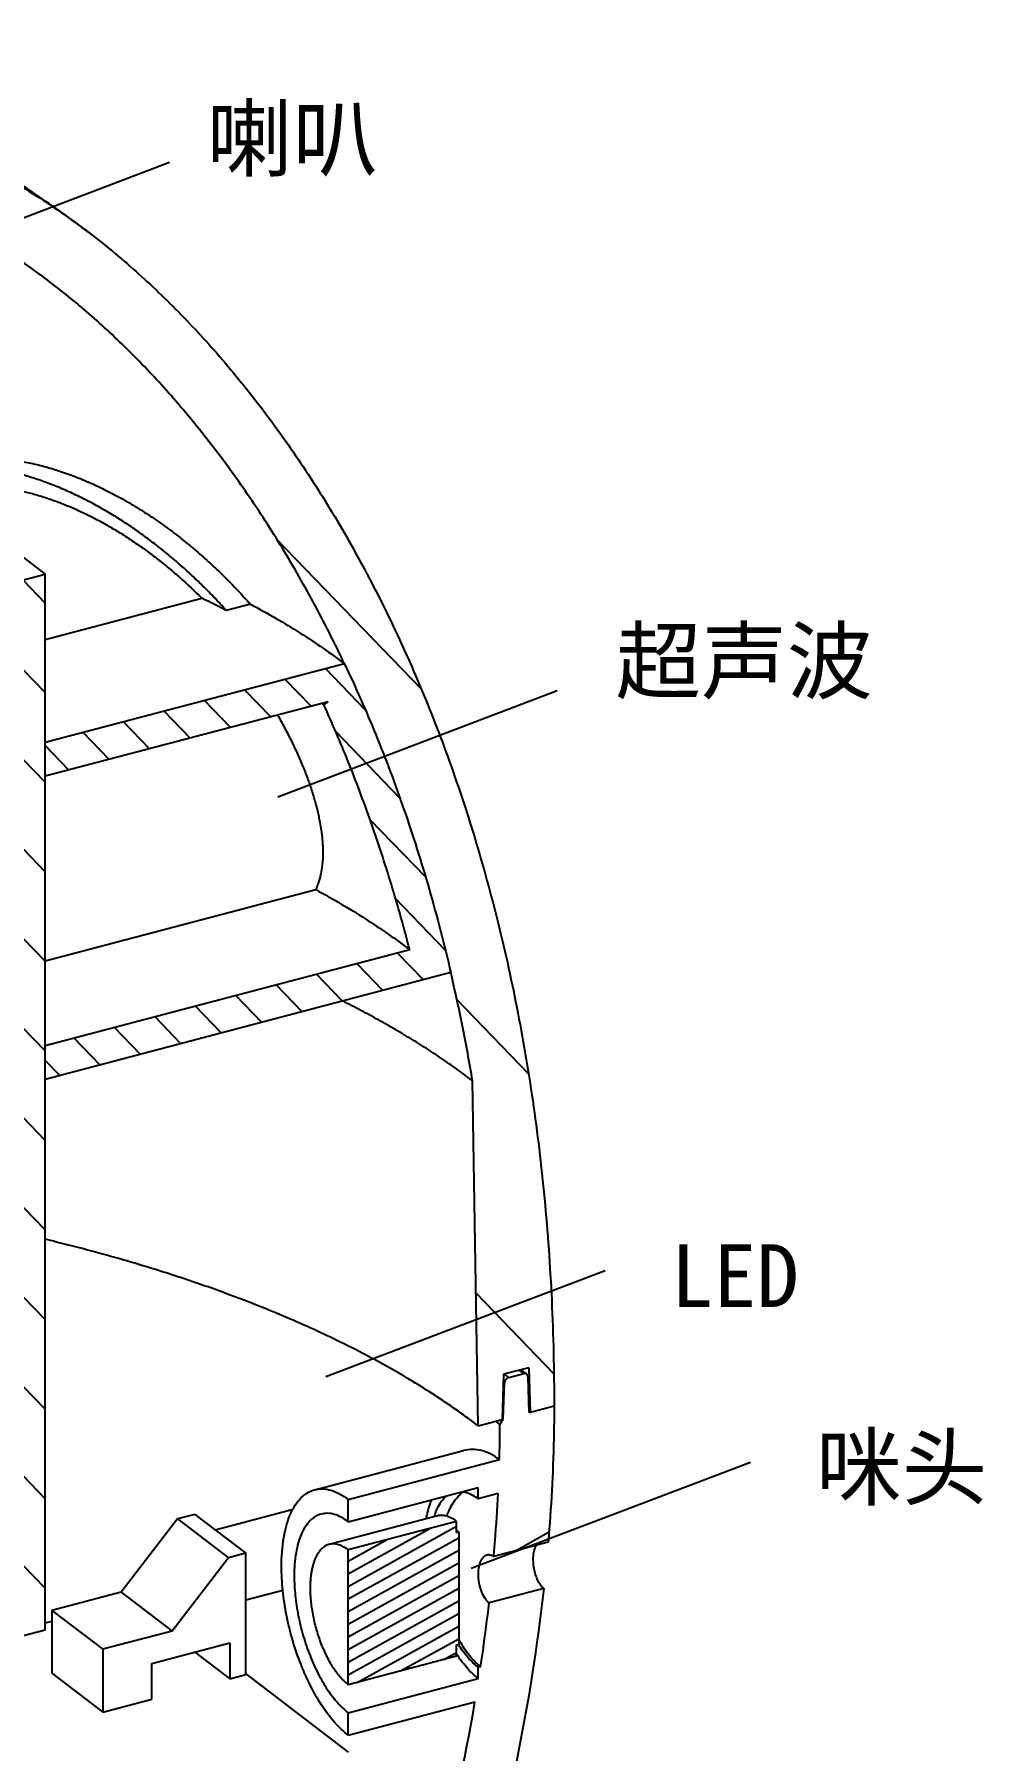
# Model space of a CAD drawing. Header units: millimetres. Extents: x -47 to 308, y 29 to 279.
# Drawn here: x 270.4 to 308.1, y 89.2 to 157.5 of the extents above; entities that cross this region are included whole.
import ezdxf

# ---------------------------------------------------------------- set-up
doc = ezdxf.new("R2010")
doc.units = ezdxf.units.MM
doc.layers.add('图层2', color=3, linetype='Continuous')
doc.styles.get("Standard").update_dxf_attribs({"font": 'arial.ttf'})

msp = doc.modelspace()

# ---------------------------------------------------------------- hatches: boundary and pattern name
at = {"linetype": 'Continuous'}
h = msp.add_hatch(dxfattribs=at)
h.set_pattern_fill('ANSI31', color=2, scale=25.4, angle=269, style=0, pattern_type=2)
h.set_pattern_definition([(314, (250.118, 92.186), (5.4426, 5.2558), [])])
edge = h.paths.add_edge_path()
edge.add_spline(control_points=[(209.159, 81.405), (209.164, 100.622), (218.458, 127.824), (232.021, 143.451), (237.004, 147.428)], knot_values=[0, 0, 0, 0, 0.649834, 1, 1, 1, 1], degree=3, periodic=0)
edge.add_line((237.004, 147.428), (237.003, 144.889))
edge.add_arc((267.025, 109.46), 46.438, 130.27628, 131.72292)
edge.add_line((236.119, 144.12), (236.118, 142.572))
edge.add_line((236.118, 142.572), (234.825, 142.232))
edge.add_line((234.825, 142.924), (234.825, 142.232))
edge.add_spline(control_points=[(234.825, 142.924), (231.297, 139.543), (223.799, 130.185), (215.992, 113.082), (213.081, 100.356), (212.413, 96.053)], knot_values=[0, 0, 0, 0, 0.358744, 0.790314, 1, 1, 1, 1], degree=3, periodic=0)
edge.add_line((212.177, 82.2), (212.413, 96.053))
edge.add_line((211.229, 81.95), (212.177, 82.2))
edge.add_line((211.169, 83.722), (211.229, 81.95))
edge.add_line((211.169, 83.722), (210.168, 83.458))
edge.add_line((210.168, 83.458), (210.108, 81.655))
edge.add_line((209.159, 81.405), (210.108, 81.655))
edge = h.paths.add_edge_path()
edge.add_arc((263.727, 114.098), 42.718, 124.59273, 126.10274)
edge.add_line((239.475, 149.264), (239.474, 146.834))
edge.add_arc((263.761, 113.492), 41.25, 126.06957, 127.66385)
edge.add_line((238.556, 148.613), (238.556, 146.146))
edge = h.paths.add_edge_path()
edge.add_arc((261.521, 117.454), 38.701, 120.38592, 121.97489)
edge.add_line((241.945, 150.839), (241.945, 148.492))
edge.add_arc((261.206, 117.177), 36.765, 121.59406, 123.28975)
edge.add_line((241.027, 150.283), (241.026, 147.909))
edge = h.paths.add_edge_path()
edge.add_arc((259.814, 120.526), 35.186, 115.95329, 117.6283)
edge.add_line((244.416, 152.164), (244.415, 149.876))
edge.add_arc((259.316, 120.425), 33.007, 116.838, 118.63894)
edge.add_line((243.497, 151.7), (243.497, 149.393))
edge = h.paths.add_edge_path()
edge.add_arc((258.556, 123.28), 32.158, 111.27867, 113.04517)
edge.add_line((246.886, 153.245), (246.885, 150.994))
edge.add_arc((257.995, 123.213), 29.92, 111.79695, 113.70365)
edge.add_line((245.968, 152.871), (245.967, 150.609))
edge = h.paths.add_edge_path()
edge.add_arc((257.691, 125.681), 29.605, 106.35162, 108.21267)
edge.add_line((249.356, 154.088), (249.356, 151.853))
edge.add_arc((257.144, 125.521), 27.46, 106.47724, 108.4859)
edge.add_line((248.438, 153.803), (248.438, 151.564))
edge = h.paths.add_edge_path()
edge.add_arc((257.173, 127.633), 27.585, 101.17511, 103.12595)
edge.add_line((251.826, 154.695), (251.826, 152.456))
edge.add_arc((256.63, 127.471), 25.443, 100.88435, 102.99782)
edge.add_line((250.908, 154.497), (250.908, 152.261))
edge = h.paths.add_edge_path()
edge.add_arc((256.922, 129.111), 26.085, 95.77652, 97.80753)
edge.add_line((254.297, 155.064), (254.296, 152.801))
edge.add_arc((256.378, 129.026), 23.866, 95.0033, 97.22016)
edge.add_line((253.379, 154.954), (253.378, 152.703))
edge = h.paths.add_edge_path()
edge.add_arc((256.845, 130.155), 25.038, 90.179, 92.28054)
edge.add_line((256.767, 155.193), (256.766, 152.886))
edge.add_arc((256.319, 130.012), 22.878, 88.88053, 91.17999)
edge.add_line((255.849, 155.173), (255.848, 152.885))
edge = h.paths.add_edge_path()
edge.add_arc((256.858, 130.741), 24.451, 84.4165, 86.57462)
edge.add_line((259.237, 155.077), (259.236, 152.702))
edge.add_arc((256.335, 130.404), 22.485, 82.58666, 84.94013)
edge.add_line((258.319, 155.149), (258.318, 152.802))
edge = h.paths.add_edge_path()
edge.add_arc((256.868, 130.851), 24.341, 78.53364, 80.73065)
edge.add_line((261.707, 154.706), (261.706, 152.239))
edge.add_arc((256.292, 130.181), 22.713, 76.2097, 78.58294)
edge.add_line((260.789, 154.874), (260.788, 152.445))
edge = h.paths.add_edge_path()
edge.add_spline(control_points=[(263.259, 154.338), (268.241, 152.985), (281.798, 144.496), (291.081, 122.183), (291.077, 102.967)], knot_values=[0, 0, 0, 0, 0.350166, 1, 1, 1, 1], degree=3, periodic=0)
edge.add_line((290.128, 102.717), (291.077, 102.967))
edge.add_line((290.068, 104.489), (290.128, 102.717))
edge.add_line((290.068, 104.489), (289.068, 104.226))
edge.add_line((289.068, 104.226), (289.007, 102.422))
edge.add_line((288.059, 102.173), (289.007, 102.422))
edge.add_line((288.059, 102.173), (287.829, 115.904))
edge.add_spline(control_points=[(287.829, 115.904), (287.163, 119.855), (284.257, 131.05), (276.458, 144.046), (268.963, 149.457), (265.436, 150.981)], knot_values=[0, 0, 0, 0, 0.209686, 0.641256, 1, 1, 1, 1], degree=3, periodic=0)
edge.add_line((265.436, 150.981), (265.436, 150.289))
edge.add_line((265.436, 150.289), (264.143, 149.948))
edge.add_line((264.143, 151.497), (264.143, 149.948))
edge.add_arc((256.055, 129.358), 23.57, 69.93043, 72.20402)
edge.add_line((263.259, 154.338), (263.258, 151.8))
h = msp.add_hatch(dxfattribs=at)
h.set_pattern_fill('ANSI31', color=2, scale=25.4, angle=269, style=0, pattern_type=2)
h.set_pattern_definition([(314, (250.118, 92.186), (1.78127, 1.72015), [])])
edge = h.paths.add_edge_path()
edge.add_line((270.812, 94.058), (270.822, 136.066))
edge.add_line((269.95, 93.831), (270.812, 94.058))
edge.add_line((269.95, 93.831), (269.959, 135.839))
edge.add_line((269.959, 135.839), (270.822, 136.066))
h = msp.add_hatch(dxfattribs=at)
h.set_pattern_fill('ANSI31', color=2, scale=25.4, angle=269, style=0, pattern_type=2)
h.set_pattern_definition([(314, (250.1179, 92.1861), (1.04382, 1.008006), [])])
edge = h.paths.add_edge_path()
edge.add_line((270.817, 115.956), (270.817, 117.297))
edge.add_line((285.328, 121.116), (270.817, 117.297))
edge.add_spline(control_points=[(285.328, 121.116), (284.879, 122.856), (283.844, 126.259), (282.595, 129.365), (281.911, 130.868)], knot_values=[0, 0, 0, 0, 0.490827, 1, 1, 1, 1], degree=3, periodic=0)
edge.add_line((281.911, 130.868), (282.079, 130.986))
edge.add_line((282.079, 130.986), (270.82, 128.022))
edge.add_line((270.82, 128.022), (270.82, 129.363))
edge.add_line((282.733, 132.498), (270.82, 129.363))
edge.add_spline(control_points=[(282.733, 132.498), (283.571, 130.732), (285.163, 126.866), (286.422, 122.546), (286.968, 120.207)], knot_values=[0, 0, 0, 0, 0.485537, 1, 1, 1, 1], degree=3, periodic=0)
edge.add_line((286.968, 120.207), (270.817, 115.956))
h = msp.add_hatch(dxfattribs=at)
h.set_pattern_fill('ANSI31', color=2, scale=25.4, angle=344, style=0, pattern_type=2)
h.set_pattern_definition([(29, (250.118, 92.186), (-3.5683, 6.4374), [])])
edge = h.paths.add_edge_path()
edge.add_spline(control_points=[(218.573, 50.617), (216.536, 53.205), (214.876, 56.093), (213.551, 59.137)], knot_values=[0, 0, 0, 0, 1, 1, 1, 1], degree=3, periodic=0)
edge.add_ellipse((213.95, 59.41), major_axis=(0.304, 0.397), ratio=0.770654, start_angle=495.73168, end_angle=516.78851, ccw=False)
edge.add_line((213.519, 59.288), (213.391, 66.995))
edge.add_line((213.391, 66.995), (214.684, 67.335))
edge.add_line((214.753, 63.215), (214.684, 67.335))
edge.add_line((214.753, 63.215), (219.933, 64.579))
edge.add_ellipse((219.933, 62.791), major_axis=(1.214, 1.589), ratio=0.770654, start_angle=314.73168, end_angle=404.73168, ccw=False)
edge.add_line((221.655, 51.134), (221.657, 63.245))
edge.add_ellipse((227.147, 58.881), major_axis=(5.767, 7.55), ratio=0.770654, start_angle=-177.35496, end_angle=-135.26832)
edge.add_line((227.145, 50.39), (231.355, 51.498))
edge.add_line((231.355, 51.498), (231.356, 57.04))
edge.add_line((231.356, 57.04), (232.65, 57.38))
edge.add_line((232.649, 53.179), (232.65, 57.38))
edge.add_line((232.649, 53.179), (232.685, 53.189))
edge.add_line((232.685, 51.848), (232.685, 53.189))
edge.add_line((232.685, 51.848), (240.651, 53.945))
edge.add_line((240.651, 53.945), (240.651, 55.286))
edge.add_line((240.651, 55.286), (246.127, 56.727))
edge.add_line((246.127, 55.386), (246.127, 56.727))
edge.add_line((246.127, 55.386), (254.092, 57.483))
edge.add_line((254.092, 57.483), (254.093, 58.824))
edge.add_line((254.093, 58.824), (259.569, 60.265))
edge.add_line((259.569, 58.924), (259.569, 60.265))
edge.add_line((259.569, 58.924), (273.075, 62.479))
edge.add_ellipse((273.077, 70.97), major_axis=(5.767, 7.55), ratio=0.770654, start_angle=224.73168, end_angle=266.81832, ccw=False)
edge.add_line((278.566, 66.114), (278.568, 78.225))
edge.add_ellipse((280.293, 78.679), major_axis=(1.214, 1.589), ratio=0.770654, start_angle=44.73168, end_angle=134.73168)
edge.add_line((280.293, 80.467), (285.731, 81.898))
edge.add_spline(control_points=[(285.731, 81.898), (285.861, 82.326), (286.79, 85.479), (287.484, 88.589), (287.927, 91.19)], knot_values=[0, 0, 0, 0, 0.135519, 1, 1, 1, 1], degree=3, periodic=0)
edge.add_line((282.882, 89.862), (287.927, 91.19))
edge.add_line((282.882, 89.862), (282.882, 90.756))
edge.add_line((282.882, 90.756), (288.056, 92.117))
edge.add_line((288.056, 92.117), (288.056, 92.564))
edge.add_line((288.152, 92.59), (288.056, 92.564))
edge.add_arc((216.724, 103.358), 72.235, 351.42681, 353.46457)
edge.add_line((290.662, 95.708), (288.489, 95.136))
edge.add_spline(control_points=[(290.662, 95.708), (289.692, 86.925), (286.947, 76.735), (281.647, 67.219)], knot_values=[0, 0, 0, 0, 1, 1, 1, 1], degree=3, periodic=0)
edge.add_ellipse((273.077, 70.97), major_axis=(7.284, 9.536), ratio=0.770654, start_angle=224.73168, end_angle=280.66756, ccw=False)
edge.add_line((227.144, 48.155), (273.074, 60.245))
edge.add_ellipse((227.147, 58.881), major_axis=(7.284, 9.536), ratio=0.770654, start_angle=168.7958, end_angle=224.73168)
edge = h.paths.add_edge_path()
edge.add_arc((270.056, 81.428), 60.897, 180.02189, 188.77296)
edge.add_line((209.159, 81.405), (210.151, 81.666))
edge.add_line((210.151, 81.666), (210.2, 83.115))
edge.add_ellipse((210.372, 83.154), major_axis=(0.121, 0.159), ratio=0.770654, start_angle=404.73168, end_angle=492.73168, ccw=False)
edge.add_line((210.372, 83.333), (210.965, 83.489))
edge.add_ellipse((210.965, 83.311), major_axis=(0.121, 0.159), ratio=0.770654, start_angle=316.73168, end_angle=404.73168, ccw=False)
edge.add_line((211.186, 81.939), (211.138, 83.362))
edge.add_line((211.315, 81.8), (211.186, 81.939))
edge.add_arc((270.056, 82.014), 58.741, 180.20861, 188.19581)
edge.add_line((213.705, 74.111), (211.915, 73.64))
edge.add_line((213.705, 74.111), (214.594, 72.749))
edge.add_line((214.632, 70.45), (214.594, 72.749))
edge.add_line((213.339, 70.109), (214.632, 70.45))
edge.add_line((213.339, 70.109), (213.311, 71.789))
edge.add_ellipse((212.448, 71.546), major_axis=(0.607, 0.795), ratio=0.770654, start_angle=-44.26832, end_angle=44.73168)
edge.add_line((212.449, 72.44), (210.298, 71.874))
edge.add_ellipse((210.298, 72.321), major_axis=(0.304, 0.397), ratio=0.770654, start_angle=143.49551, end_angle=224.73168)
edge = h.paths.add_edge_path()
edge.add_line((290.085, 102.706), (291.077, 102.967))
edge.add_arc((226.203, 103.069), 64.874, 355.11346, 359.91019)
edge.add_line((290.841, 97.543), (288.675, 96.973))
edge.add_arc((223.111, 102.731), 65.816, 354.98034, 357.16457)
edge.add_line((288.847, 99.476), (288.058, 99.268))
edge.add_line((288.058, 99.268), (288.058, 99.715))
edge.add_line((282.884, 98.353), (288.058, 99.715))
edge.add_line((282.884, 98.353), (282.884, 99.247))
edge.add_line((282.884, 99.247), (288.899, 100.83))
edge.add_arc((230.64, 102.427), 58.281, 358.42933, 359.80304)
edge.add_line((288.92, 102.227), (289.05, 102.434))
edge.add_line((289.05, 102.434), (289.099, 103.883))
edge.add_ellipse((289.271, 103.922), major_axis=(0.121, 0.159), ratio=0.770654, start_angle=44.73168, end_angle=132.73168)
edge.add_line((289.271, 104.101), (289.865, 104.257))
edge.add_ellipse((289.864, 104.078), major_axis=(0.121, 0.159), ratio=0.770654, start_angle=-43.26832, end_angle=44.73168)
edge.add_line((290.085, 102.706), (290.037, 104.13))
h = msp.add_hatch(dxfattribs=at)
h.set_pattern_fill('ANSI31', color=2, scale=25.4, angle=344, style=0, pattern_type=2)
h.set_pattern_definition([(29, (250.1179, 92.1861), (-0.212907, 0.3840947), [])])
edge = h.paths.add_edge_path()
edge.add_line((287.194, 93.008), (287.194, 93.455))
edge.add_line((287.194, 93.008), (282.883, 91.873))
edge.add_line((282.883, 91.873), (282.884, 97.236))
edge.add_line((287.195, 98.37), (282.884, 97.236))
edge.add_line((287.195, 97.924), (287.195, 98.37))
edge.add_line((287.195, 97.924), (287.282, 97.946))
edge.add_line((287.282, 97.946), (287.28, 93.477))
edge.add_line((287.194, 93.455), (287.28, 93.477))

# ---------------------------------------------------------------- linework, layer by layer
at = {"color": 7, "linetype": 'Continuous'}
for p, q in [((267.428, 138.658), (270.822, 136.066)), ((269.097, 135.612), (270.822, 136.066)), ((270.812, 94.058), (270.822, 136.066)), ((270.821, 133.464), (277.059, 135.106)), ((278.987, 134.869), (278.03, 134.617)), ((282.733, 132.498), (270.82, 129.363)), ((282.796, 132.366), (282.733, 132.499)), ((282.796, 132.366), (282.733, 132.499)), ((282.079, 130.986), (270.82, 128.022)), ((281.911, 130.868), (282.079, 130.986)), ((270.818, 120.678), (281.588, 123.512)), ((285.328, 121.116), (270.817, 117.297)), ((286.968, 120.207), (270.817, 115.956)), ((286.968, 120.207), (286.943, 120.31)), ((286.967, 120.207), (286.943, 120.31)), ((288.059, 102.173), (287.829, 115.904)), ((289.068, 104.226), (289.007, 102.422)), ((289.05, 102.434), (289.099, 103.883)), ((289.099, 103.883), (289.057, 103.912)), ((289.099, 103.883), (289.059, 103.913)), ((290.068, 104.489), (289.068, 104.226)), ((289.271, 104.101), (289.865, 104.257)), ((290.085, 102.706), (290.037, 104.13)), ((290.068, 104.489), (290.128, 102.717)), ((289.008, 102.463), (289.05, 102.434)), ((289.011, 102.464), (289.05, 102.434)), ((290.083, 102.751), (290.128, 102.717)), ((290.084, 102.751), (290.128, 102.717)), ((290.085, 102.706), (291.077, 102.967)), ((288.059, 102.173), (289.007, 102.422)), ((288.92, 102.227), (289.05, 102.434)), ((281.547, 99.631), (287.474, 101.191)), ((282.884, 99.247), (288.899, 100.83)), ((282.884, 98.353), (288.058, 99.715)), ((288.058, 99.268), (288.058, 99.715)), ((282.884, 98.353), (282.884, 99.247)), ((287.185, 99.283), (287.272, 99.383)), ((288.847, 99.476), (288.058, 99.268)), ((276.086, 98.47), (273.844, 95.556)), ((276.776, 98.652), (276.086, 98.47)), ((276.086, 98.47), (278.112, 96.923)), ((276.776, 98.652), (278.802, 97.105)), ((277.584, 98.035), (280.494, 98.801)), ((286.431, 98.59), (282.12, 97.455)), ((287.195, 98.37), (282.884, 97.236)), ((287.195, 97.924), (287.195, 98.37)), ((287.195, 98.007), (287.282, 97.946)), ((287.195, 97.924), (287.282, 97.946)), ((287.282, 97.946), (287.28, 93.477)), ((278.802, 97.105), (278.112, 96.923)), ((278.8, 92.278), (278.802, 97.105)), ((282.883, 91.873), (282.884, 97.236)), ((290.841, 97.543), (288.675, 96.973)), ((278.112, 96.923), (275.869, 94.009)), ((278.801, 95.253), (280.28, 95.642)), ((290.662, 95.708), (288.489, 95.136)), ((273.844, 95.556), (271.084, 94.83)), ((273.844, 95.556), (275.869, 94.009)), ((271.084, 94.83), (273.11, 93.283)), ((271.084, 94.83), (271.084, 92.327)), ((269.95, 93.831), (270.812, 94.058)), ((275.869, 94.009), (273.11, 93.283)), ((273.11, 93.283), (273.109, 90.78)), ((275.058, 92.723), (278.163, 93.54)), ((276.77, 93.174), (278.162, 92.11)), ((278.163, 93.54), (278.162, 92.11)), ((287.194, 93.008), (282.883, 91.873)), ((287.194, 93.455), (287.28, 93.477)), ((287.194, 93.008), (287.194, 93.455)), ((271.084, 92.327), (273.109, 90.78)), ((275.058, 91.293), (275.058, 92.723)), ((278.162, 92.11), (278.8, 92.278)), ((288.152, 92.59), (288.056, 92.564)), ((288.056, 92.117), (288.056, 92.564)), ((282.882, 90.756), (288.056, 92.117)), ((273.109, 90.78), (275.058, 91.293)), ((282.882, 89.862), (287.927, 91.19)), ((282.882, 89.862), (282.882, 90.756))]:
    msp.add_line(p, q, dxfattribs=at)
at = {"color": 6, "linetype": 'Continuous'}
for p, q in [((270.812, 94.336), (271.084, 94.408)), ((278.8, 92.309), (282.882, 89.192))]:
    msp.add_line(p, q, dxfattribs=at)
at = {"color": 7, "linetype": 'Continuous'}
for centre, radius, start, end in [((268.947, 113.895), 21.358, 52.62624, 52.8684), ((273.254, 83.131), 26.387, 52.62696, 53.10415), ((273.607, 82.972), 26.783, 52.62693, 53.09705), ((273.562, 82.734), 27.058, 52.62742, 53.22834), ((273.052, 81.45), 26.143, 52.62932, 53.09431), ((280.875, 97.35), 1.5, 97.62958, 104.74658), ((280.572, 98.503), 0.307, 104.17691, 104.74652), ((288.958, 97.78), 2.761, 162.083, 163.59691), ((291.59, 95.984), 4.882, 207.99041, 210.23435), ((291.949, 96.19), 5.674, 213.04856, 213.82627)]:
    msp.add_arc(centre, radius, start, end, dxfattribs=at)
for points, knots in [([(272.558, 149.656), (271.869, 150.182), (270.461, 151.196), (268.628, 152.357), (267.117, 153.217), (265.962, 153.826), (264.786, 154.397), (263.59, 154.928), (262.376, 155.417), (261.144, 155.863), (259.895, 156.265), (258.631, 156.62), (257.354, 156.928), (256.066, 157.187), (254.768, 157.396), (253.897, 157.501), (253.461, 157.545)], [0, 0, 0, 0, 0.124183, 0.248621, 0.310942, 0.373326, 0.43577, 0.498273, 0.560831, 0.623443, 0.686105, 0.748812, 0.811561, 0.874345, 0.937161, 1, 1, 1, 1]), ([(263.259, 154.338), (263.663, 154.229), (264.47, 153.987), (265.665, 153.562), (266.849, 153.073), (268.021, 152.52), (269.181, 151.902), (270.326, 151.22), (271.456, 150.472), (272.193, 149.935), (272.558, 149.656)], [0, 0, 0, 0, 0.119993, 0.240958, 0.363127, 0.48673, 0.611995, 0.739149, 0.868411, 1, 1, 1, 1]), ([(271.047, 147.663), (270.598, 148.005), (269.693, 148.657), (268.523, 149.397), (267.578, 149.936), (266.869, 150.311), (266.157, 150.661), (265.677, 150.877), (265.436, 150.981)], [0, 0, 0, 0, 0.258992, 0.511501, 0.635562, 0.758272, 0.879721, 1, 1, 1, 1]), ([(272.558, 149.656), (272.875, 149.414), (273.505, 148.913), (274.431, 148.12), (275.342, 147.278), (276.241, 146.389), (277.124, 145.452), (277.993, 144.466), (278.845, 143.432), (279.68, 142.351), (280.496, 141.222), (281.292, 140.045), (282.067, 138.823), (282.819, 137.553), (283.547, 136.238), (284.493, 134.406), (285.375, 132.5), (286.193, 130.523), (286.985, 128.45), (287.893, 125.747), (288.835, 122.358), (289.628, 118.8), (290.152, 115.722), (290.489, 113.18), (290.774, 110.536), (291.014, 107.128), (291.077, 104.37), (291.077, 102.967)], [0, 0, 0, 0, 0.023058, 0.046515, 0.070396, 0.094725, 0.119527, 0.144822, 0.170622, 0.196931, 0.223756, 0.251103, 0.278978, 0.307387, 0.336336, 0.365832, 0.426486, 0.457664, 0.489419, 0.554685, 0.622362, 0.692529, 0.765275, 0.802647, 0.840701, 0.918903, 1, 1, 1, 1]), ([(282.733, 132.499), (282.342, 133.323), (281.728, 134.535), (280.855, 136.102), (280.186, 137.229), (279.5, 138.317), (278.797, 139.366), (278.078, 140.375), (277.345, 141.345), (276.597, 142.276), (275.837, 143.166), (275.066, 144.016), (274.283, 144.825), (273.49, 145.595), (272.688, 146.324), (271.876, 147.014), (271.324, 147.451), (271.047, 147.663)], [0, 0, 0, 0, 0.141745, 0.210756, 0.278535, 0.345091, 0.410432, 0.474567, 0.537503, 0.599249, 0.659812, 0.719202, 0.777449, 0.834603, 0.890712, 0.945827, 1, 1, 1, 1]), ([(278.03, 134.617), (277.878, 134.786), (277.568, 135.119), (277.09, 135.605), (276.598, 136.074), (276.095, 136.525), (275.581, 136.957), (275.057, 137.369), (274.524, 137.759), (273.983, 138.126), (273.436, 138.469), (272.884, 138.787), (272.327, 139.079), (271.769, 139.344), (271.208, 139.582), (270.648, 139.791), (270.09, 139.97), (269.716, 140.071), (269.529, 140.116)], [0, 0, 0, 0, 0.06647, 0.132841, 0.199, 0.26484, 0.330262, 0.395172, 0.459484, 0.523116, 0.585996, 0.648054, 0.709229, 0.769464, 0.828705, 0.886904, 0.944017, 1, 1, 1, 1]), ([(269.575, 140.601), (269.776, 140.572), (270.181, 140.5), (270.789, 140.354), (271.402, 140.17), (272.019, 139.949), (272.637, 139.693), (273.254, 139.401), (273.869, 139.075), (274.478, 138.717), (275.082, 138.328), (275.677, 137.909), (276.262, 137.462), (276.836, 136.989), (277.398, 136.491), (277.945, 135.971), (278.476, 135.431), (278.818, 135.058), (278.987, 134.869)], [0, 0, 0, 0, 0.054198, 0.109818, 0.166812, 0.225125, 0.2847, 0.345472, 0.407373, 0.470326, 0.534246, 0.599044, 0.664617, 0.730858, 0.797648, 0.86486, 0.932359, 1, 1, 1, 1]), ([(269.529, 139.447), (269.689, 139.417), (270.01, 139.348), (270.492, 139.22), (270.977, 139.067), (271.464, 138.889), (271.951, 138.688), (272.439, 138.463), (272.925, 138.215), (273.408, 137.946), (273.887, 137.656), (274.362, 137.345), (274.832, 137.015), (275.294, 136.667), (275.749, 136.301), (276.347, 135.789), (276.778, 135.385), (277.059, 135.106)], [0, 0, 0, 0, 0.055304, 0.111818, 0.169497, 0.228297, 0.288169, 0.349061, 0.410919, 0.473685, 0.537296, 0.601685, 0.666781, 0.732508, 0.798784, 0.865522, 1, 1, 1, 1]), ([(278.03, 134.617), (277.951, 134.659), (277.629, 134.826), (277.304, 134.987), (277.059, 135.106)], [0, 0, 0, 0, 0.247332, 1, 1, 1, 1]), ([(278.987, 134.869), (279.33, 134.687), (280, 134.316), (280.967, 133.733), (281.876, 133.131), (282.454, 132.711), (282.733, 132.498)], [0, 0, 0, 0, 0.262885, 0.517215, 0.762922, 1, 1, 1, 1]), ([(282.733, 132.498), (283.173, 131.572), (283.799, 130.149), (284.563, 128.203), (285.111, 126.686), (285.627, 125.127), (286.279, 122.973), (286.707, 121.323), (286.968, 120.207)], [0, 0, 0, 0, 0.236283, 0.35779, 0.481567, 0.607643, 0.736052, 1, 1, 1, 1]), ([(280.07, 130.457), (280.166, 130.289), (280.352, 129.954), (280.611, 129.448), (280.85, 128.946), (281.065, 128.448), (281.257, 127.958), (281.424, 127.476), (281.567, 127.004), (281.665, 126.617), (281.729, 126.314), (281.771, 126.093), (281.805, 125.876), (281.832, 125.663), (281.853, 125.454), (281.866, 125.25), (281.872, 125.051), (281.871, 124.857), (281.862, 124.668), (281.841, 124.427), (281.804, 124.194), (281.752, 123.97), (281.706, 123.811), (281.651, 123.658), (281.61, 123.56), (281.588, 123.512)], [0, 0, 0, 0, 0.079146, 0.156752, 0.232635, 0.306616, 0.378518, 0.448175, 0.515429, 0.580137, 0.611501, 0.642184, 0.672176, 0.701469, 0.730057, 0.757935, 0.785105, 0.81157, 0.837339, 0.862423, 0.910604, 0.933769, 0.956359, 0.978419, 1, 1, 1, 1]), ([(285.328, 121.116), (285.103, 121.989), (284.623, 123.7), (283.806, 126.196), (282.909, 128.581), (282.252, 130.119), (281.911, 130.868)], [0, 0, 0, 0, 0.261449, 0.515153, 0.761291, 1, 1, 1, 1]), ([(281.588, 123.512), (281.929, 123.327), (282.595, 122.951), (283.559, 122.36), (284.468, 121.753), (285.048, 121.33), (285.328, 121.116)], [0, 0, 0, 0, 0.262084, 0.516137, 0.76211, 1, 1, 1, 1]), ([(287.829, 115.904), (287.768, 116.27), (287.513, 117.711), (287.215, 119.144), (286.968, 120.207)], [0, 0, 0, 0, 0.254218, 1, 1, 1, 1]), ([(287.829, 115.904), (287.642, 116.046), (287.26, 116.33), (286.67, 116.744), (286.057, 117.152), (285.421, 117.552), (284.763, 117.945), (284.083, 118.331), (283.382, 118.709), (282.905, 118.953), (282.663, 119.074)], [0, 0, 0, 0, 0.116301, 0.235092, 0.356377, 0.480158, 0.606425, 0.735167, 0.866367, 1, 1, 1, 1]), ([(288.059, 102.173), (287.799, 102.371), (287.266, 102.762), (286.433, 103.328), (285.558, 103.881), (284.641, 104.421), (283.683, 104.946), (282.685, 105.455), (281.649, 105.949), (280.576, 106.427), (279.466, 106.888), (278.323, 107.332), (277.146, 107.758), (275.937, 108.165), (274.697, 108.554), (273.428, 108.923), (272.132, 109.273), (271.257, 109.491), (270.816, 109.596)], [0, 0, 0, 0, 0.051746, 0.105008, 0.159785, 0.216074, 0.273862, 0.333131, 0.393859, 0.456017, 0.519572, 0.584487, 0.650721, 0.71823, 0.786964, 0.856874, 0.927905, 1, 1, 1, 1]), ([(289.271, 104.101), (289.225, 104.088), (289.14, 104.027), (289.1, 103.931), (289.099, 103.883)], [0, 0, 0, 0, 0.498344, 1, 1, 1, 1]), ([(289.986, 104.237), (289.97, 104.249), (289.929, 104.266), (289.886, 104.262), (289.865, 104.257)], [0, 0, 0, 0, 0.480008, 1, 1, 1, 1]), ([(290.037, 104.13), (290.036, 104.151), (290.027, 104.192), (290.001, 104.225), (289.986, 104.237)], [0, 0, 0, 0, 0.518859, 1, 1, 1, 1]), ([(291.077, 102.967), (291.076, 102.532), (291.056, 100.721), (290.956, 98.912), (290.841, 97.543)], [0, 0, 0, 0, 0.240555, 1, 1, 1, 1]), ([(288.899, 100.83), (288.902, 100.948), (288.913, 101.413), (288.919, 101.879), (288.92, 102.227)], [0, 0, 0, 0, 0.252954, 1, 1, 1, 1]), ([(288.899, 100.83), (288.788, 100.915), (288.56, 101.061), (288.195, 101.203), (287.827, 101.252), (287.588, 101.221), (287.474, 101.191)], [0, 0, 0, 0, 0.276256, 0.52972, 0.767531, 1, 1, 1, 1]), ([(280.225, 96.585), (280.225, 96.967), (280.262, 97.52), (280.413, 98.209), (280.563, 98.643), (280.753, 99.01), (280.981, 99.304), (281.246, 99.519), (281.446, 99.605), (281.547, 99.631)], [0, 0, 0, 0, 0.32428, 0.467861, 0.597674, 0.713851, 0.817609, 0.911552, 1, 1, 1, 1]), ([(281.547, 99.631), (281.649, 99.658), (281.868, 99.682), (282.207, 99.623), (282.554, 99.476), (282.774, 99.331), (282.884, 99.247)], [0, 0, 0, 0, 0.219356, 0.45269, 0.710967, 1, 1, 1, 1]), ([(286.189, 99.228), (286.165, 99.173), (286.071, 98.929), (286.01, 98.673), (285.976, 98.475)], [0, 0, 0, 0, 0.231358, 1, 1, 1, 1]), ([(286.331, 98.63), (286.357, 98.712), (286.463, 98.994), (286.637, 99.261), (286.807, 99.394)], [0, 0, 0, 0, 0.286634, 1, 1, 1, 1]), ([(286.801, 98.584), (286.826, 98.651), (286.927, 98.898), (287.063, 99.132), (287.185, 99.283)], [0, 0, 0, 0, 0.270031, 1, 1, 1, 1]), ([(287.272, 99.383), (287.287, 99.399), (287.346, 99.46), (287.411, 99.515), (287.461, 99.552)], [0, 0, 0, 0, 0.257555, 1, 1, 1, 1]), ([(287.433, 99.558), (287.485, 99.551), (287.71, 99.497), (287.916, 99.376), (288.058, 99.268)], [0, 0, 0, 0, 0.225527, 1, 1, 1, 1]), ([(288.675, 96.973), (288.694, 97.184), (288.763, 98.018), (288.816, 98.852), (288.847, 99.476)], [0, 0, 0, 0, 0.254106, 1, 1, 1, 1]), ([(280.657, 98.801), (280.643, 98.804), (280.616, 98.809), (280.575, 98.812), (280.535, 98.809), (280.509, 98.805), (280.497, 98.801)], [0, 0, 0, 0, 0.26059, 0.512323, 0.757821, 1, 1, 1, 1]), ([(281.801, 98.664), (281.72, 98.643), (281.558, 98.573), (281.344, 98.4), (281.159, 98.162), (281.005, 97.864), (280.883, 97.512), (280.761, 96.955), (280.731, 96.507), (280.731, 96.198)], [0, 0, 0, 0, 0.088448, 0.182391, 0.286149, 0.402326, 0.532139, 0.67572, 1, 1, 1, 1]), ([(282.884, 98.353), (282.795, 98.421), (282.617, 98.539), (282.336, 98.658), (282.061, 98.705), (281.884, 98.686), (281.801, 98.664)], [0, 0, 0, 0, 0.289033, 0.54731, 0.780644, 1, 1, 1, 1]), ([(287.195, 98.37), (287.163, 98.395), (287.098, 98.441), (286.999, 98.5), (286.915, 98.54), (286.849, 98.565), (286.785, 98.585), (286.706, 98.604), (286.626, 98.611), (286.565, 98.611), (286.519, 98.607), (286.475, 98.601), (286.446, 98.594), (286.431, 98.59)], [0, 0, 0, 0, 0.14868, 0.289046, 0.42156, 0.485101, 0.546962, 0.666116, 0.780294, 0.836005, 0.891047, 0.945638, 1, 1, 1, 1]), ([(282.12, 97.455), (282.105, 97.452), (282.077, 97.443), (282.035, 97.427), (281.995, 97.408), (281.941, 97.379), (281.877, 97.334), (281.817, 97.28), (281.772, 97.231), (281.727, 97.178), (281.674, 97.103), (281.616, 97.005), (281.564, 96.895), (281.518, 96.776), (281.477, 96.648), (281.443, 96.511), (281.414, 96.365), (281.392, 96.212), (281.376, 96.052), (281.366, 95.885), (281.364, 95.772), (281.364, 95.715)], [0, 0, 0, 0, 0.021932, 0.043954, 0.066155, 0.088621, 0.134644, 0.182638, 0.207541, 0.233112, 0.28641, 0.342831, 0.402564, 0.465715, 0.53232, 0.602356, 0.675749, 0.75238, 0.832096, 0.914707, 1, 1, 1, 1]), ([(282.884, 97.236), (282.852, 97.26), (282.787, 97.306), (282.687, 97.365), (282.603, 97.405), (282.537, 97.43), (282.473, 97.451), (282.394, 97.469), (282.315, 97.476), (282.253, 97.476), (282.208, 97.472), (282.163, 97.466), (282.134, 97.459), (282.12, 97.455)], [0, 0, 0, 0, 0.14868, 0.289046, 0.42156, 0.485101, 0.546962, 0.666116, 0.780294, 0.836005, 0.891047, 0.945638, 1, 1, 1, 1]), ([(288.489, 95.136), (288.427, 95.184), (288.313, 95.318), (288.186, 95.569), (288.098, 95.867), (288.058, 96.183), (288.068, 96.487), (288.122, 96.715), (288.193, 96.863), (288.254, 96.948), (288.325, 97.01), (288.38, 97.035), (288.407, 97.042)], [0, 0, 0, 0, 0.109758, 0.242882, 0.391252, 0.543645, 0.688145, 0.814611, 0.869153, 0.917575, 0.960629, 1, 1, 1, 1]), ([(288.407, 97.042), (288.45, 97.054), (288.55, 97.051), (288.635, 97.003), (288.675, 96.973)], [0, 0, 0, 0, 0.466611, 1, 1, 1, 1]), ([(290.353, 97.415), (290.322, 97.357), (290.272, 97.224), (290.221, 96.916), (290.246, 96.499), (290.367, 96.103), (290.521, 95.844), (290.613, 95.745), (290.662, 95.708)], [0, 0, 0, 0, 0.107187, 0.231121, 0.508683, 0.781476, 0.899893, 1, 1, 1, 1]), ([(282.882, 89.862), (282.694, 90.006), (282.325, 90.362), (281.833, 91.012), (281.38, 91.794), (280.983, 92.679), (280.657, 93.635), (280.413, 94.625), (280.262, 95.612), (280.225, 96.267), (280.225, 96.585)], [0, 0, 0, 0, 0.095716, 0.205859, 0.328289, 0.459991, 0.597171, 0.735653, 0.871335, 1, 1, 1, 1]), ([(280.731, 96.198), (280.731, 95.94), (280.761, 95.41), (280.884, 94.611), (281.081, 93.81), (281.345, 93.036), (281.667, 92.32), (282.033, 91.687), (282.431, 91.161), (282.73, 90.872), (282.882, 90.756)], [0, 0, 0, 0, 0.128665, 0.264347, 0.402829, 0.540009, 0.671711, 0.794141, 0.904284, 1, 1, 1, 1]), ([(281.364, 95.715), (281.364, 95.625), (281.369, 95.443), (281.391, 95.167), (281.427, 94.884), (281.478, 94.599), (281.541, 94.313), (281.618, 94.029), (281.706, 93.751), (281.806, 93.48), (281.916, 93.219), (282.035, 92.971), (282.163, 92.739), (282.276, 92.557), (282.37, 92.421), (282.44, 92.326), (282.512, 92.236), (282.585, 92.151), (282.658, 92.073), (282.732, 92), (282.807, 91.933), (282.857, 91.892), (282.883, 91.873)], [0, 0, 0, 0, 0.063242, 0.128687, 0.195866, 0.264286, 0.333428, 0.402766, 0.471769, 0.539912, 0.606682, 0.671591, 0.734181, 0.794036, 0.822825, 0.8508, 0.877926, 0.904172, 0.929516, 0.953941, 0.977436, 1, 1, 1, 1]), ([(290.662, 95.708), (290.41, 93.421), (289.664, 88.712), (287.859, 81.585), (285.247, 74.308), (282.951, 69.559), (281.647, 67.219)], [0, 0, 0, 0, 0.229596, 0.474983, 0.732657, 1, 1, 1, 1]), ([(288.152, 92.59), (288.184, 92.804), (288.308, 93.651), (288.417, 94.501), (288.489, 95.136)], [0, 0, 0, 0, 0.253103, 1, 1, 1, 1]), ([(288.056, 92.117), (287.904, 92.234), (287.606, 92.521), (287.358, 92.849), (287.235, 93.032)], [0, 0, 0, 0, 0.465161, 1, 1, 1, 1]), ([(288.056, 92.564), (287.909, 92.677), (287.621, 92.96), (287.385, 93.286), (287.269, 93.467)], [0, 0, 0, 0, 0.462724, 1, 1, 1, 1]), ([(288.152, 92.59), (288.002, 92.704), (287.712, 92.997), (287.482, 93.336), (287.372, 93.525)], [0, 0, 0, 0, 0.463268, 1, 1, 1, 1]), ([(285.731, 81.898), (285.969, 82.681), (286.846, 85.742), (287.53, 88.858), (287.927, 91.19)], [0, 0, 0, 0, 0.257135, 1, 1, 1, 1])]:
    msp.add_open_spline(points, degree=3, knots=knots, dxfattribs=at)
at = {"layer": '图层2', "linetype": 'ByBlock', "lineweight": -2}
for p, q in [((264.652, 148.233), (275.771, 152.455)), ((280.083, 127.207), (291.202, 131.429)), ((281.989, 104.137), (293.109, 108.359)), ((287.769, 96.512), (298.888, 100.734))]:
    msp.add_line(p, q, dxfattribs=at)

# ---------------------------------------------------------------- texts
at = {"layer": '图层2', "char_height": 2.5, "attachment_point": 1}
for s, heights, insert in [('{\\fSimSun|b0|i0|c134|p2;喇叭}', [3.268], (277.25, 154.652)), ('{\\fSimSun|b0|i0|c134|p2;超声波}', [3.268], (293.521, 133.862)), ('{\\fSimSun|b0|i0|c134|p2;LED}', [0], (295.72, 109.401)), ('{\\fSimSun|b0|i0|c134|p2;咪头}', [3.268], (301.5, 101.776))]:
    msp.add_mtext_dynamic_manual_height_columns(s, width=15.48348, gutter_width=12.5, heights=heights, dxfattribs=dict(at, insert=insert))

doc.saveas('drawing.dxf')
